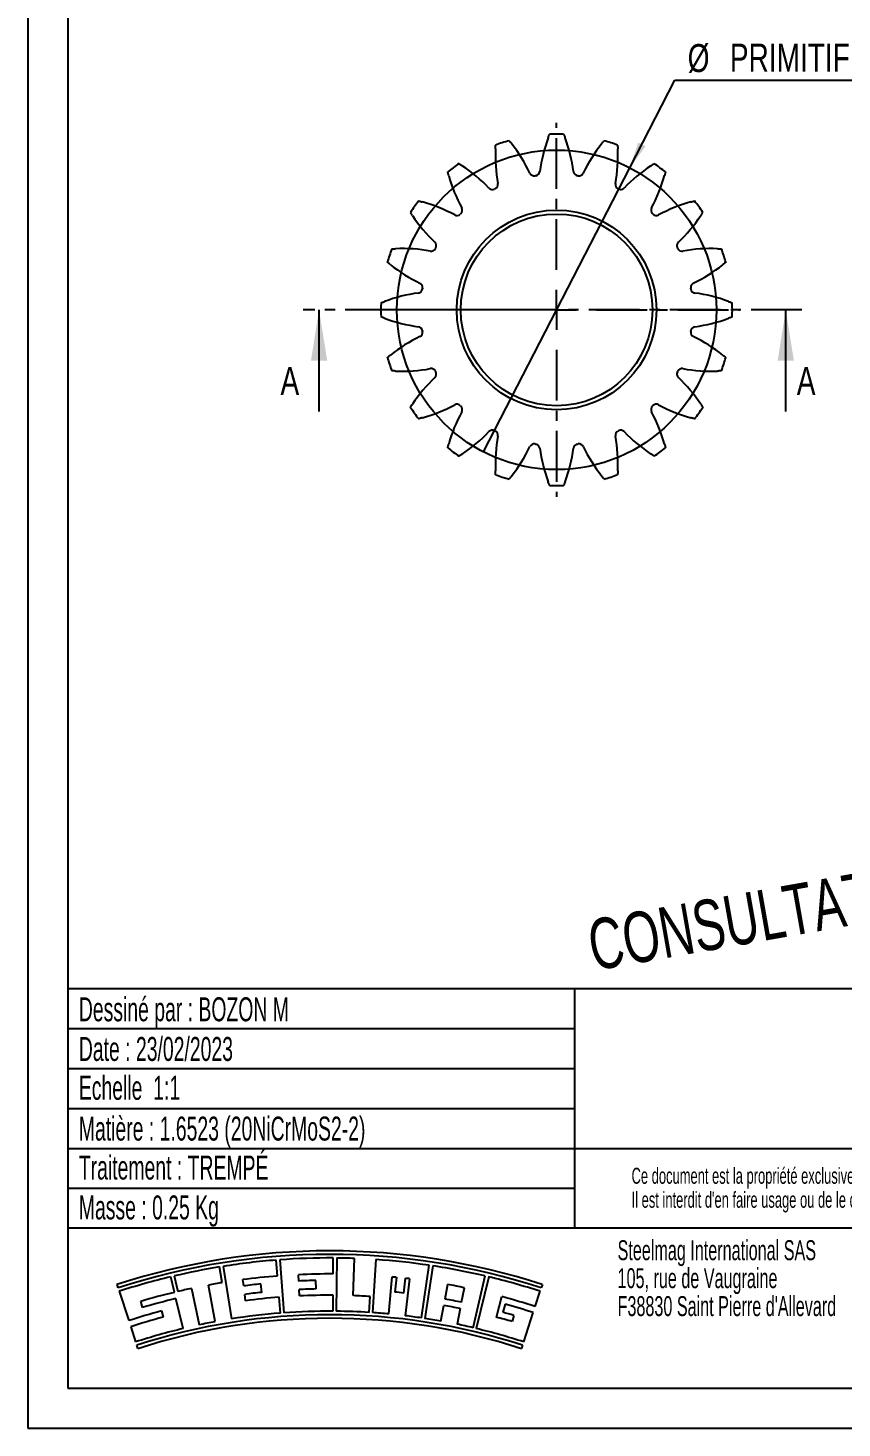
# Model space of a CAD drawing. Header units: millimetres. Extents: x 0 to 210, y 0 to 297.
# Drawn here: x 0 to 101.9, y 0.1 to 175.3 of the extents above; entities that cross this region are included whole.
import ezdxf

# ---------------------------------------------------------------- set-up
doc = ezdxf.new("R2010")
doc.units = ezdxf.units.MM
doc.linetypes.add('CENTER', pattern=[10.16, 6.35, -1.27, 1.27, -1.27])
for name, color, linetype in [('AXES', 3, 'CENTER'), ('COTES', 21, 'Continuous'), ('FIN', 5, 'Continuous'), ('TEXTE', 6, 'Continuous')]:
    doc.layers.add(name, color=color, linetype=linetype)
doc.layers.add('FORT', color=7, linetype='Continuous', lineweight=25)
doc.styles.add('SLDTEXTSTYLE0', font='TXT', dxfattribs={"width": 0.75})
doc.styles.add('SLDTEXTSTYLE1', font='TXT', dxfattribs={"width": 0.605})
doc.styles.add('SLDTEXTSTYLE4', font='TXT', dxfattribs={"width": 0.7})
doc.dimstyles.new('SLDDIMSTYLE0', dxfattribs={"dimtxt": 3.5, "dimasz": 3.302, "dimexe": 0, "dimexo": 0.0625, "dimgap": 0.875, "dimtad": 0, "dimtih": 1, "dimtoh": 1, "dimdec": 3, "dimrnd": 1e-09, "dimzin": 12, "dimdsep": 46, "dimtxsty": 'SLDTEXTSTYLE0', "dimblk1": 'NONE', "dimsah": 1, "dimcen": 0, "dimadec": 0, "dimazin": 3, "dimtfac": 1, "dimtdec": 3, "dimtmove": 0, "dimatfit": 3, "dimldrblk": 'NONE', "dimfxl": 1, "dimfrac": 2, "dimtolj": 1, "dimtzin": 12, "dimarcsym": 0})

# ---------------------------------------------------------------- blocks, each defined once
blk = doc.blocks.new('Bloc3')
for p, q in [((20.09, 9.1), (19.93, 11.09)), ((20.38, 11.13), (20.87, 4.48)), ((27.06, 9.35), (27.07, 11.35)), ((27.52, 11.35), (27.45, 4.69)), ((29.58, 6.64), (29.75, 11.3)), ((32.42, 11.16), (31.97, 4.51)), ((7.19, 7.05), (6.72, 9)), ((7.15, 9.1), (7.61, 7.16)), ((13.17, 8.26), (12.84, 10.23)), ((13.29, 10.3), (14.33, 3.72)), ((22.74, 8.46), (22.7, 9.26)), ((34.02, 4.34), (34.46, 8.99)), ((34.97, 8.94), (34.78, 7.08)), ((35.91, 6.96), (36.12, 8.81)), ((38.11, 3.85), (39.08, 10.44)), ((39.52, 10.37), (38.52, 3.79)), ((44.58, 2.62), (46.1, 9.1)), ((46.53, 9), (44.98, 2.52)), ((0.14, 7.6), (0, 8.03)), ((0.27, 7.18), (1.47, 3.51)), ((9.31, 7.54), (10.28, 2.97)), ((12.3, 3.38), (11.45, 7.96)), ((15.86, 7.85), (15.76, 8.64)), ((18.12, 7.04), (18, 8.1)), ((22.83, 6.6), (22.79, 7.4)), ((24.92, 7.47), (24.9, 8.54)), ((36.63, 8.75), (36.07, 4.12)), ((41.37, 8.04), (41.04, 6.2)), ((43.13, 5.8), (43.51, 7.63)), ((52.36, 5.28), (52.98, 7.18)), ((53.25, 8.03), (53.11, 7.6)), ((3.2, 5.16), (2.97, 5.93)), ((8.27, 2.52), (7.37, 6.28)), ((16.1, 6), (16, 6.79)), ((20.46, 4.45), (20.3, 6.44)), ((27.04, 4.69), (27.05, 6.69)), ((31.56, 4.54), (31.69, 6.53)), ((40.55, 3.45), (40.9, 5.42)), ((47.49, 3.94), (48.18, 6.52)), ((48.6, 5.58), (48.31, 4.55)), ((5.56, 4.72), (5.76, 3.94)), ((42.97, 5.02), (42.57, 3.06)), ((49.68, 4.16), (49.45, 3.39)), ((50.92, 0.84), (52.11, 4.52)), ((1.72, 2.75), (2.33, 0.84)), ((2.61, 0), (2.47, 0.42)), ((50.78, 0.42), (50.64, 0))]:
    blk.add_line(p, q)
for radius, start, end in [(86.16, 72, 108), (85.72, 72, 108), (85.27, 94.5, 99), (85.27, 89.7, 94.2), (85.27, 87.9, 89.4), (85.27, 81.6, 86.1), (85.27, 103.5, 108), (85.27, 99.3, 103.2), (83.27, 94.5, 97.5), (83.27, 89.7, 92.7), (83.27, 84.25, 84.6), (83.27, 83.1, 83.45), (85.27, 76.8, 81.3), (85.27, 72, 76.5), (83.27, 103.5, 106.5), (83.27, 102, 103.2), (83.27, 99.3, 100.5), (82.47, 96, 97.5), (81.41, 96, 97.5), (82.47, 91.2, 92.7), (81.41, 91.2, 92.7), (81.41, 83.45, 84.25), (83.27, 78.3, 79.8), (82.47, 103.5, 106.5), (80.61, 94.5, 97.5), (80.61, 89.7, 92.7), (80.61, 86.4, 87.9), (80.61, 78.3, 79.8), (81.41, 78.3, 79.8), (83.27, 72, 75), (82.47, 72, 74.55), (81.41, 105, 108), (80.61, 105, 108), (78.17, 72, 108), (77.72, 72, 108), (78.61, 94.5, 99), (78.61, 89.7, 94.2), (78.61, 86.4, 89.4), (78.61, 84.6, 86.1), (78.61, 81.6, 83.1), (78.61, 79.8, 81.3), (80.61, 73.55, 75), (81.41, 73.55, 74.55), (78.61, 103.5, 108), (78.61, 100.5, 102), (78.61, 76.8, 78.3), (78.61, 72, 76.5)]:
    blk.add_arc((26.62, -73.92), radius, start, end)
blk = doc.blocks.new('SW_NOTE_0')
at = {"layer": 'TEXTE', "color": 0, "char_height": 2, "attachment_point": 1, "style": 'SLDTEXTSTYLE1'}
for s, insert in [('Ce document est la propriété exclusive de Steelmag International SAS', (0, 2.58)), ("Il est interdit d'en faire usage ou de le communiquer sans autorisation expresse", (0, -0.42))]:
    blk.add_mtext(s, dxfattribs=dict(at, insert=insert))
blk = doc.blocks.new('SW_NOTE_0_1')
at = {"layer": 'TEXTE', "color": 0, "char_height": 2.5, "attachment_point": 1, "style": 'SLDTEXTSTYLE1'}
for s, insert in [('Steelmag International SAS', (0, 3.22)), ('105, rue de Vaugraine', (0, -0.28)), ("F38830 Saint Pierre d'Allevard", (0, -3.78))]:
    blk.add_mtext(s, dxfattribs=dict(at, insert=insert))
blk = doc.blocks.new('_D')
at = {"layer": 'COTES'}
for p, q in [((75.33, 157.8), (80.99, 168.78)), ((80.99, 168.78), (111.62, 168.78)), ((57, 122.25), (75.33, 157.8))]:
    blk.add_line(p, q, dxfattribs=at)
blk.add_solid([(75.33, 157.8), (77.3, 160.51), (76.39, 160.97)], dxfattribs=at)
at = {"layer": 'COTES', "char_height": 3.5, "attachment_point": 1, "style": 'SLDTEXTSTYLE0'}
for s, insert in [('%%c', (82.58, 173.3)), ('PRIMITIF', (87.86, 173.35)), ('40', (106.45, 173.35))]:
    blk.add_mtext(s, dxfattribs=dict(at, insert=insert))
blk = doc.blocks.new('_None')
blk = doc.blocks.new('SW_CENTERMARKSYMBOL_0')
at = {"layer": 'AXES', "color": 0}
for p, q in [((0, 5), (0, 23.4)), ((0, 0), (0, 2.5)), ((-5, 0), (-24.99, 0)), ((0, 0), (-2.5, 0)), ((0, 0), (0, -2.5)), ((0, 0), (2.5, 0)), ((5, 0), (22.92, 0)), ((0, -5), (0, -23.39))]:
    blk.add_line(p, q, dxfattribs=at)

msp = doc.modelspace()

# ---------------------------------------------------------------- linework, layer by layer
at = {"layer": 'AXES'}
msp.add_line((96.8585, 140.0262), (34.4298, 140.0262), dxfattribs=at)
at = {"layer": 'AXES', "linetype": 'Continuous'}
for p, q in [((36.4298, 127.3262), (36.4298, 140.0262)), ((94.8585, 127.3262), (94.8585, 140.0262))]:
    msp.add_line(p, q, dxfattribs=at)
at = {"layer": 'AXES'}
for points in [[(36.4298, 140.0262), (35.4138, 133.6762), (37.4458, 133.6762)], [(94.8585, 140.0262), (93.8425, 133.6762), (95.8745, 133.6762)]]:
    msp.add_solid(points, dxfattribs=at)
at = {"layer": 'FIN'}
for p, q in [((-0.0115, 297.0678), (-0.0115, 0.0678)), ((4.9885, 292.0678), (4.9885, 5.0678)), ((4.9885, 55.0678), (204.9885, 55.0678)), ((68.4154, 55.0678), (68.4154, 25.0678)), ((4.9885, 50.0678), (68.4154, 50.0678)), ((4.9885, 45.0678), (68.4154, 45.0678)), ((4.9885, 40.0678), (68.4154, 40.0678)), ((4.9885, 35.0678), (68.4154, 35.0678)), ((68.4154, 35.0678), (196.9885, 35.0678)), ((4.9885, 30.0678), (68.4154, 30.0678)), ((204.9885, 25.0678), (4.9885, 25.0678)), ((4.9885, 5.0678), (204.9885, 5.0678)), ((-0.0115, 0.0678), (209.9885, 0.0678))]:
    msp.add_line(p, q, dxfattribs=at)
msp.add_circle((66.1687, 140.0262), 20, dxfattribs=at)
at = {"layer": 'FORT'}
for radius in [12.5, 12]:
    msp.add_circle((66.1687, 140.0262), radius, dxfattribs=at)
for centre, radius, start, end in [((83.8721, 154.6197), 20, 159.694056, 172.195853), ((66.1687, 140.0262), 22, 87.703159, 92.296841), ((48.4652, 154.6197), 20, 7.804147, 20.305944), ((78.496, 159.3761), 20, 177.694056, 190.195853), ((66.1687, 140.0262), 22, 105.703159, 110.296841), ((44.822, 148.4348), 20, 25.804147, 38.305944), ((87.5153, 148.4348), 20, 141.694056, 154.195853), ((66.1687, 140.0262), 22, 69.703159, 74.296841), ((53.8414, 159.3761), 20, 349.804147, 2.305944), ((66.1687, 140.0262), 22, 123.703159, 128.296841), ((43.2684, 141.4268), 20, 43.804147, 56.305944), ((89.0689, 141.4268), 20, 123.694056, 136.195853), ((66.1687, 140.0262), 22, 51.703159, 56.296841), ((71.9131, 162.2384), 20, 195.694056, 208.195853), ((63.368, 157.4019), 0.6, 205.804147, 279.156307), ((66.1687, 140.0262), 17, 98.843693, 99.156307), ((63.4628, 157.417), 0.6, 278.843693, 352.195853), ((68.8745, 157.417), 0.6, 187.804147, 261.156307), ((66.1687, 140.0262), 17, 80.843693, 81.156307), ((68.9693, 157.4019), 0.6, 260.843693, 334.195853), ((60.4242, 162.2384), 20, 331.804147, 344.305944), ((58.1357, 155.6861), 0.6, 223.804147, 297.156307), ((66.1687, 140.0262), 17, 116.843693, 117.156307), ((58.2212, 155.7296), 0.6, 296.843693, 10.195853), ((74.1161, 155.7296), 0.6, 169.804147, 243.156307), ((66.1687, 140.0262), 17, 62.843693, 63.156307), ((74.2017, 155.6861), 0.6, 242.843693, 316.195853), ((66.1687, 140.0262), 22, 141.703159, 146.296841), ((43.9564, 134.2817), 20, 61.804147, 74.305944), ((53.7575, 152.5052), 0.6, 314.843693, 28.195853), ((78.5798, 152.5052), 0.6, 151.804147, 225.156307), ((88.3809, 134.2817), 20, 105.694056, 118.195853), ((66.1687, 140.0262), 22, 33.703159, 38.296841), ((64.768, 162.9264), 20, 213.694056, 226.195853), ((53.6896, 152.4373), 0.6, 241.804147, 315.156307), ((66.1687, 140.0262), 17, 134.843693, 135.156307), ((66.1687, 140.0262), 17, 44.843693, 45.156307), ((78.6477, 152.4373), 0.6, 224.843693, 298.195853), ((67.5693, 162.9264), 20, 313.804147, 326.305944), ((66.1687, 140.0262), 22, 159.703159, 164.296841), ((46.8187, 127.6989), 20, 79.804147, 92.305944), ((50.4652, 147.9736), 0.6, 259.804147, 333.156307), ((50.5088, 148.0592), 0.6, 332.843693, 46.195853), ((66.1687, 140.0262), 17, 152.843693, 153.156307), ((81.8286, 148.0592), 0.6, 133.804147, 207.156307), ((66.1687, 140.0262), 17, 26.843693, 27.156307), ((81.8722, 147.9736), 0.6, 206.843693, 280.195853), ((85.5186, 127.6989), 20, 87.694056, 100.195853), ((66.1687, 140.0262), 22, 15.703159, 20.296841), ((57.76, 161.3728), 20, 231.694056, 244.195853), ((74.5773, 161.3728), 20, 295.804147, 308.305944), ((51.5751, 122.3227), 20, 97.804147, 110.305944), ((48.7779, 142.732), 0.6, 277.804147, 351.156307), ((48.7929, 142.8268), 0.6, 350.843693, 64.195853), ((66.1687, 140.0262), 17, 170.843693, 171.156307), ((83.5444, 142.8268), 0.6, 115.804147, 189.156307), ((66.1687, 140.0262), 17, 8.843693, 9.156307), ((83.5595, 142.732), 0.6, 188.843693, 262.195853), ((80.7622, 122.3227), 20, 69.694056, 82.195853), ((66.1687, 140.0262), 22, 177.703159, 182.296841), ((66.1687, 140.0262), 22, 357.703159, 2.296841), ((51.5751, 157.7296), 20, 249.694056, 262.195853), ((80.7622, 157.7296), 20, 277.804147, 290.305944), ((48.7779, 137.3203), 0.6, 8.843693, 82.195853), ((48.7929, 137.2255), 0.6, 295.804147, 9.156307), ((66.1687, 140.0262), 17, 188.843693, 189.156307), ((83.5444, 137.2255), 0.6, 170.843693, 244.195853), ((66.1687, 140.0262), 17, 350.843693, 351.156307), ((83.5595, 137.3203), 0.6, 97.804147, 171.156307), ((57.76, 118.6795), 20, 115.804147, 128.305944), ((74.5773, 118.6795), 20, 51.694056, 64.195853), ((66.1687, 140.0262), 22, 195.703159, 200.296841), ((66.1687, 140.0262), 22, 339.703159, 344.296841), ((46.8187, 152.3534), 20, 267.694056, 280.195853), ((64.768, 117.1259), 20, 133.804147, 146.305944), ((50.4652, 132.0787), 0.6, 26.843693, 100.195853), ((50.5088, 131.9932), 0.6, 313.804147, 27.156307), ((66.1687, 140.0262), 17, 206.843693, 207.156307), ((81.8286, 131.9932), 0.6, 152.843693, 226.195853), ((66.1687, 140.0262), 17, 332.843693, 333.156307), ((81.8722, 132.0787), 0.6, 79.804147, 153.156307), ((67.5693, 117.1259), 20, 33.694056, 46.195853), ((85.5186, 152.3534), 20, 259.804147, 272.305944), ((43.9564, 145.7706), 20, 285.694056, 298.195853), ((53.6896, 127.615), 0.6, 44.843693, 118.195853), ((66.1687, 140.0262), 17, 224.843693, 225.156307), ((53.7575, 127.5471), 0.6, 331.804147, 45.156307), ((78.5798, 127.5471), 0.6, 134.843693, 208.195853), ((66.1687, 140.0262), 17, 314.843693, 315.156307), ((78.6477, 127.615), 0.6, 61.804147, 135.156307), ((88.3809, 145.7706), 20, 241.804147, 254.305944), ((66.1687, 140.0262), 22, 213.703159, 218.296841), ((71.9131, 117.8139), 20, 151.804147, 164.305944), ((60.4242, 117.8139), 20, 15.694056, 28.195853), ((66.1687, 140.0262), 22, 321.703159, 326.296841), ((43.2684, 138.6255), 20, 303.694056, 316.195853), ((58.1357, 124.3663), 0.6, 62.843693, 136.195853), ((66.1687, 140.0262), 17, 242.843693, 243.156307), ((58.2212, 124.3227), 0.6, 349.804147, 63.156307), ((74.1161, 124.3227), 0.6, 116.843693, 190.195853), ((66.1687, 140.0262), 17, 296.843693, 297.156307), ((74.2017, 124.3663), 0.6, 43.804147, 117.156307), ((89.0689, 138.6255), 20, 223.804147, 236.305944), ((66.1687, 140.0262), 22, 231.703159, 236.296841), ((78.496, 120.6762), 20, 169.804147, 182.305944), ((44.822, 131.6175), 20, 321.694056, 334.195853), ((63.368, 122.6504), 0.6, 80.843693, 154.195853), ((66.1687, 140.0262), 17, 260.843693, 261.156307), ((63.4628, 122.6353), 0.6, 7.804147, 81.156307), ((83.8721, 125.4326), 20, 187.804147, 200.305944), ((48.4652, 125.4326), 20, 339.694056, 352.195853), ((68.8745, 122.6353), 0.6, 98.843693, 172.195853), ((66.1687, 140.0262), 17, 278.843693, 279.156307), ((68.9693, 122.6504), 0.6, 25.804147, 99.156307), ((87.5153, 131.6175), 20, 205.804147, 218.305944), ((53.8414, 120.6762), 20, 357.694056, 10.195853), ((66.1687, 140.0262), 22, 303.703159, 308.296841), ((66.1687, 140.0262), 22, 249.703159, 254.296841), ((66.1687, 140.0262), 22, 285.703159, 290.296841), ((66.1687, 140.0262), 22, 267.703159, 272.296841)]:
    msp.add_arc(centre, radius, start, end, dxfattribs=at)
for points in [[(65.115, 161.5604), (65.1335, 161.6103), (65.1521, 161.66), (65.1701, 161.7075)], [(65.1701, 161.7075), (65.1922, 161.7659), (65.2132, 161.8202), (65.2312, 161.8666)], [(65.2312, 161.8666), (65.2474, 161.9083), (65.261, 161.9428), (65.2707, 161.9674)], [(65.2707, 161.9674), (65.276, 161.9808), (65.2801, 161.9911), (65.2828, 161.9981)], [(65.2828, 161.9981), (65.2847, 162.0027), (65.286, 162.0061), (65.287, 162.0085)], [(67.0503, 162.0085), (67.0529, 162.0021), (67.0566, 161.9927), (67.0615, 161.9804)], [(67.0615, 161.9804), (67.0691, 161.9612), (67.0803, 161.9327), (67.0942, 161.8972)], [(67.0942, 161.8972), (67.1094, 161.8584), (67.1274, 161.8118), (67.147, 161.7606)], [(67.147, 161.7606), (67.1682, 161.705), (67.191, 161.6446), (67.2138, 161.5832)], [(67.2138, 161.5832), (67.2167, 161.5756), (67.2195, 161.568), (67.2223, 161.5604)], [(58.5122, 160.1808), (58.5143, 160.234), (58.5166, 160.2871), (58.5191, 160.3377)], [(58.5191, 160.3377), (58.5221, 160.4001), (58.5252, 160.4583), (58.528, 160.5079)], [(58.528, 160.5079), (58.5305, 160.5526), (58.5328, 160.5896), (58.5344, 160.616)], [(58.5344, 160.616), (58.5353, 160.6304), (58.536, 160.6415), (58.5365, 160.649)], [(58.5365, 160.649), (58.5368, 160.6539), (58.5371, 160.6576), (58.5372, 160.6601)], [(60.2143, 161.205), (60.2187, 161.1997), (60.2251, 161.192), (60.2335, 161.1818)], [(60.2335, 161.1818), (60.2467, 161.1658), (60.2662, 161.1423), (60.2904, 161.1128)], [(60.2904, 161.1128), (60.3168, 161.0805), (60.3483, 161.0418), (60.3828, 160.9992)], [(60.3828, 160.9992), (60.4202, 160.9529), (60.4605, 160.9024), (60.5012, 160.8511)], [(60.5012, 160.8511), (60.5062, 160.8448), (60.5113, 160.8384), (60.5163, 160.832)], [(71.821, 160.832), (71.854, 160.8738), (71.8871, 160.9153), (71.9189, 160.9549)], [(71.9189, 160.9549), (71.958, 161.0036), (71.9947, 161.0488), (72.0261, 161.0873)], [(72.0261, 161.0873), (72.0544, 161.122), (72.078, 161.1506), (72.0949, 161.171)], [(72.0949, 161.171), (72.104, 161.1821), (72.1111, 161.1907), (72.1159, 161.1964)], [(72.1159, 161.1964), (72.1191, 161.2002), (72.1214, 161.2031), (72.123, 161.205)], [(73.8001, 160.6601), (73.8006, 160.6533), (73.8012, 160.6432), (73.802, 160.63)], [(73.802, 160.63), (73.8033, 160.6093), (73.8052, 160.5788), (73.8074, 160.5408)], [(73.8074, 160.5408), (73.8099, 160.4992), (73.8126, 160.4493), (73.8154, 160.3946)], [(73.8154, 160.3946), (73.8185, 160.3351), (73.8215, 160.2706), (73.8242, 160.2052)], [(73.8242, 160.2052), (73.8245, 160.1971), (73.8248, 160.1889), (73.8252, 160.1808)], [(53.9611, 158.3285), (53.9669, 158.3248), (53.9754, 158.3194), (53.9865, 158.3123)], [(53.9865, 158.3123), (54.004, 158.3012), (54.0298, 158.2848), (54.062, 158.2642)], [(54.062, 158.2642), (54.097, 158.2417), (54.139, 158.2147), (54.1849, 158.1848)], [(54.1849, 158.1848), (54.2348, 158.1523), (54.2888, 158.1168), (54.3433, 158.0805)], [(54.3433, 158.0805), (54.3501, 158.076), (54.3568, 158.0715), (54.3636, 158.067)], [(77.9738, 158.067), (78.018, 158.0965), (78.0623, 158.1258), (78.1048, 158.1536)], [(78.1048, 158.1536), (78.157, 158.1879), (78.2059, 158.2196), (78.2477, 158.2465)], [(78.2477, 158.2465), (78.2853, 158.2707), (78.3166, 158.2906), (78.3389, 158.3048)], [(78.3389, 158.3048), (78.3511, 158.3125), (78.3605, 158.3185), (78.3668, 158.3225)], [(78.3668, 158.3225), (78.371, 158.3251), (78.3741, 158.3271), (78.3762, 158.3285)], [(52.5372, 157.2812), (52.536, 157.2859), (52.5351, 157.2896), (52.5345, 157.292)], [(52.5455, 157.2492), (52.5419, 157.2631), (52.5391, 157.2739), (52.5372, 157.2812)], [(52.5727, 157.1444), (52.5614, 157.1877), (52.5521, 157.2235), (52.5455, 157.2492)], [(52.6169, 156.9798), (52.6004, 157.04), (52.5854, 157.0963), (52.5727, 157.1444)], [(52.6587, 156.8284), (52.6444, 156.8796), (52.6302, 156.9308), (52.6169, 156.9798)], [(79.6851, 156.8518), (79.683, 156.844), (79.6808, 156.8362), (79.6786, 156.8284)], [(79.7353, 157.0347), (79.7199, 156.9772), (79.7028, 156.9149), (79.6851, 156.8518)], [(79.7729, 157.1762), (79.7624, 157.1359), (79.7496, 157.0876), (79.7353, 157.0347)], [(79.7954, 157.2628), (79.7902, 157.2427), (79.7826, 157.2131), (79.7729, 157.1762)], [(79.8028, 157.292), (79.8011, 157.2853), (79.7987, 157.2756), (79.7954, 157.2628)], [(48.9028, 153.6603), (48.9095, 153.6586), (48.9192, 153.6561), (48.932, 153.6529)], [(48.932, 153.6529), (48.9521, 153.6477), (48.9817, 153.6401), (49.0186, 153.6304)], [(49.0186, 153.6304), (49.0589, 153.6199), (49.1072, 153.6071), (49.1601, 153.5928)], [(49.1601, 153.5928), (49.2176, 153.5773), (49.2799, 153.5603), (49.343, 153.5426)], [(49.343, 153.5426), (49.3508, 153.5405), (49.3586, 153.5383), (49.3664, 153.5361)], [(82.9709, 153.5361), (83.0221, 153.5505), (83.0733, 153.5646), (83.1223, 153.578)], [(83.1223, 153.578), (83.1825, 153.5944), (83.2388, 153.6094), (83.2869, 153.6221)], [(83.2869, 153.6221), (83.3302, 153.6335), (83.3661, 153.6428), (83.3917, 153.6494)], [(83.3917, 153.6494), (83.4057, 153.653), (83.4164, 153.6557), (83.4237, 153.6576)], [(83.4237, 153.6576), (83.4284, 153.6588), (83.4321, 153.6597), (83.4345, 153.6603)], [(47.8723, 152.2243), (47.8697, 152.2285), (47.8677, 152.2316), (47.8663, 152.2337)], [(47.89, 152.1964), (47.8823, 152.2086), (47.8763, 152.218), (47.8723, 152.2243)], [(47.9483, 152.1052), (47.9241, 152.1428), (47.9042, 152.1741), (47.89, 152.1964)], [(48.0412, 151.9623), (48.0069, 152.0145), (47.9752, 152.0634), (47.9483, 152.1052)], [(48.1278, 151.8313), (48.0983, 151.8755), (48.069, 151.9198), (48.0412, 151.9623)], [(84.223, 151.8515), (84.2185, 151.8448), (84.214, 151.838), (84.2095, 151.8313)], [(84.3273, 152.0099), (84.2948, 151.96), (84.2593, 151.906), (84.223, 151.8515)], [(84.4067, 152.1329), (84.3842, 152.0978), (84.3572, 152.0558), (84.3273, 152.0099)], [(84.4548, 152.2083), (84.4437, 152.1908), (84.4273, 152.165), (84.4067, 152.1329)], [(84.471, 152.2337), (84.4673, 152.2279), (84.4619, 152.2194), (84.4548, 152.2083)], [(45.5347, 147.6576), (45.5416, 147.658), (45.5516, 147.6587), (45.5648, 147.6595)], [(45.5648, 147.6595), (45.5855, 147.6608), (45.616, 147.6627), (45.6541, 147.6649)], [(45.6541, 147.6649), (45.6957, 147.6673), (45.7455, 147.6701), (45.8002, 147.6729)], [(45.8002, 147.6729), (45.8597, 147.6759), (45.9242, 147.679), (45.9897, 147.6817)], [(45.9897, 147.6817), (45.9978, 147.682), (46.0059, 147.6823), (46.014, 147.6827)], [(86.3233, 147.6827), (86.3765, 147.6805), (86.4296, 147.6782), (86.4803, 147.6757)], [(86.4803, 147.6757), (86.5426, 147.6727), (86.6008, 147.6696), (86.6505, 147.6668)], [(86.6505, 147.6668), (86.6951, 147.6643), (86.7321, 147.662), (86.7585, 147.6604)], [(86.7585, 147.6604), (86.7729, 147.6595), (86.784, 147.6588), (86.7915, 147.6583)], [(86.7915, 147.6583), (86.7964, 147.658), (86.8001, 147.6578), (86.8026, 147.6576)], [(44.9984, 145.9734), (44.9946, 145.9765), (44.9917, 145.9789), (44.9898, 145.9805)], [(45.0238, 145.9524), (45.0127, 145.9615), (45.0041, 145.9686), (44.9984, 145.9734)], [(45.1075, 145.8836), (45.0728, 145.9119), (45.0442, 145.9355), (45.0238, 145.9524)], [(45.2399, 145.7764), (45.1912, 145.8155), (45.146, 145.8522), (45.1075, 145.8836)], [(45.3628, 145.6785), (45.321, 145.7115), (45.2795, 145.7446), (45.2399, 145.7764)], [(86.9936, 145.6936), (86.9873, 145.6886), (86.9809, 145.6836), (86.9745, 145.6785)], [(87.1417, 145.812), (87.0954, 145.7746), (87.0449, 145.7343), (86.9936, 145.6936)], [(87.2553, 145.9044), (87.2231, 145.878), (87.1843, 145.8465), (87.1417, 145.812)], [(87.3243, 145.9613), (87.3084, 145.9481), (87.2848, 145.9286), (87.2553, 145.9044)], [(87.3476, 145.9805), (87.3423, 145.9761), (87.3345, 145.9697), (87.3243, 145.9613)], [(44.1863, 140.9078), (44.1927, 140.9104), (44.2021, 140.9141), (44.2144, 140.919)], [(44.2144, 140.919), (44.2336, 140.9266), (44.2621, 140.9378), (44.2976, 140.9517)], [(44.2976, 140.9517), (44.3364, 140.9669), (44.383, 140.9849), (44.4342, 141.0045)], [(44.4342, 141.0045), (44.4898, 141.0257), (44.5502, 141.0485), (44.6116, 141.0713)], [(44.6116, 141.0713), (44.6192, 141.0742), (44.6268, 141.077), (44.6344, 141.0798)], [(87.7029, 141.0798), (87.7528, 141.0613), (87.8025, 141.0427), (87.85, 141.0247)], [(87.85, 141.0247), (87.9084, 141.0026), (87.9628, 140.9816), (88.0091, 140.9636)], [(88.0091, 140.9636), (88.0508, 140.9474), (88.0853, 140.9338), (88.1099, 140.9241)], [(88.1099, 140.9241), (88.1233, 140.9188), (88.1336, 140.9147), (88.1406, 140.912)], [(88.1406, 140.912), (88.1452, 140.9101), (88.1487, 140.9088), (88.151, 140.9078)], [(44.1967, 139.1403), (44.1921, 139.1422), (44.1887, 139.1435), (44.1863, 139.1445)], [(44.2274, 139.1282), (44.214, 139.1335), (44.2037, 139.1376), (44.1967, 139.1403)], [(44.3282, 139.0887), (44.2865, 139.1049), (44.252, 139.1185), (44.2274, 139.1282)], [(44.4873, 139.0276), (44.4289, 139.0497), (44.3746, 139.0707), (44.3282, 139.0887)], [(44.6344, 138.9725), (44.5845, 138.991), (44.5348, 139.0096), (44.4873, 139.0276)], [(87.7257, 138.981), (87.7181, 138.9782), (87.7105, 138.9753), (87.7029, 138.9725)], [(87.9032, 139.0478), (87.8475, 139.0266), (87.7871, 139.0038), (87.7257, 138.981)], [(88.0397, 139.1006), (88.0009, 139.0855), (87.9543, 139.0674), (87.9032, 139.0478)], [(88.123, 139.1333), (88.1037, 139.1257), (88.0752, 139.1145), (88.0397, 139.1006)], [(88.151, 139.1445), (88.1446, 139.1419), (88.1352, 139.1382), (88.123, 139.1333)], [(44.9898, 134.0718), (44.9951, 134.0762), (45.0028, 134.0826), (45.013, 134.091)], [(45.013, 134.091), (45.029, 134.1042), (45.0525, 134.1237), (45.082, 134.1479)], [(45.082, 134.1479), (45.1143, 134.1743), (45.153, 134.2058), (45.1956, 134.2403)], [(45.1956, 134.2403), (45.2419, 134.2777), (45.2924, 134.318), (45.3437, 134.3587)], [(45.3437, 134.3587), (45.3501, 134.3637), (45.3564, 134.3687), (45.3628, 134.3738)], [(86.9745, 134.3738), (87.0163, 134.3408), (87.0578, 134.3077), (87.0974, 134.2759)], [(87.0974, 134.2759), (87.1461, 134.2368), (87.1913, 134.2001), (87.2298, 134.1687)], [(87.2298, 134.1687), (87.2645, 134.1404), (87.2931, 134.1168), (87.3135, 134.1)], [(87.3135, 134.1), (87.3246, 134.0908), (87.3332, 134.0837), (87.3389, 134.0789)], [(87.3389, 134.0789), (87.3428, 134.0758), (87.3456, 134.0734), (87.3476, 134.0718)], [(45.5458, 132.394), (45.5409, 132.3943), (45.5372, 132.3945), (45.5347, 132.3947)], [(45.5788, 132.3919), (45.5644, 132.3928), (45.5533, 132.3935), (45.5458, 132.394)], [(45.6869, 132.3855), (45.6422, 132.388), (45.6052, 132.3903), (45.5788, 132.3919)], [(45.8571, 132.3766), (45.7947, 132.3796), (45.7365, 132.3827), (45.6869, 132.3855)], [(46.014, 132.3696), (45.9608, 132.3718), (45.9078, 132.3741), (45.8571, 132.3766)], [(86.3477, 132.3706), (86.3396, 132.3703), (86.3315, 132.37), (86.3233, 132.3696)], [(86.5371, 132.3794), (86.4776, 132.3764), (86.4131, 132.3734), (86.3477, 132.3706)], [(86.6833, 132.3874), (86.6417, 132.385), (86.5918, 132.3822), (86.5371, 132.3794)], [(86.7725, 132.3928), (86.7519, 132.3915), (86.7213, 132.3896), (86.6833, 132.3874)], [(86.8026, 132.3947), (86.7958, 132.3943), (86.7857, 132.3936), (86.7725, 132.3928)], [(47.9306, 127.9194), (47.9531, 127.9545), (47.9801, 127.9965), (48.0101, 128.0424)], [(48.0101, 128.0424), (48.0426, 128.0923), (48.078, 128.1463), (48.1143, 128.2008)], [(48.1143, 128.2008), (48.1188, 128.2075), (48.1233, 128.2143), (48.1278, 128.2211)], [(84.2095, 128.2211), (84.2391, 128.1768), (84.2683, 128.1325), (84.2962, 128.09)], [(84.2962, 128.09), (84.3304, 128.0378), (84.3621, 127.9889), (84.389, 127.9471)], [(84.389, 127.9471), (84.4132, 127.9095), (84.4331, 127.8782), (84.4473, 127.8559)], [(47.8663, 127.8186), (47.87, 127.8244), (47.8754, 127.8329), (47.8825, 127.844)], [(47.8825, 127.844), (47.8936, 127.8615), (47.91, 127.8873), (47.9306, 127.9194)], [(48.9137, 126.3947), (48.9089, 126.3935), (48.9053, 126.3926), (48.9028, 126.392)], [(48.9456, 126.4029), (48.9317, 126.3993), (48.9209, 126.3966), (48.9137, 126.3947)], [(49.0504, 126.4302), (49.0072, 126.4188), (48.9713, 126.4095), (48.9456, 126.4029)], [(49.215, 126.4743), (49.1548, 126.4579), (49.0985, 126.4429), (49.0504, 126.4302)], [(49.3664, 126.5162), (49.3152, 126.5018), (49.264, 126.4877), (49.215, 126.4743)], [(82.9944, 126.5097), (82.9865, 126.5119), (82.9787, 126.514), (82.9709, 126.5162)], [(83.1772, 126.4595), (83.1197, 126.475), (83.0574, 126.492), (82.9944, 126.5097)], [(83.3187, 126.4219), (83.2784, 126.4324), (83.2301, 126.4452), (83.1772, 126.4595)], [(83.4053, 126.3994), (83.3852, 126.4046), (83.3556, 126.4122), (83.3187, 126.4219)], [(83.4345, 126.392), (83.4278, 126.3937), (83.4181, 126.3962), (83.4053, 126.3994)], [(84.4473, 127.8559), (84.455, 127.8437), (84.461, 127.8343), (84.465, 127.828)], [(84.465, 127.828), (84.4676, 127.8238), (84.4696, 127.8207), (84.471, 127.8186)], [(52.5345, 122.7603), (52.5362, 122.767), (52.5387, 122.7767), (52.542, 122.7895)], [(52.542, 122.7895), (52.5471, 122.8096), (52.5547, 122.8392), (52.5644, 122.8761)], [(52.5644, 122.8761), (52.5749, 122.9164), (52.5877, 122.9647), (52.602, 123.0176)], [(52.602, 123.0176), (52.6175, 123.0751), (52.6345, 123.1374), (52.6522, 123.2005)], [(52.6522, 123.2005), (52.6544, 123.2083), (52.6566, 123.2161), (52.6587, 123.2239)], [(79.6786, 123.2239), (79.693, 123.1727), (79.7071, 123.1215), (79.7205, 123.0725)], [(79.7205, 123.0725), (79.7369, 123.0123), (79.7519, 122.956), (79.7646, 122.9079)], [(79.7646, 122.9079), (79.776, 122.8647), (79.7853, 122.8288), (79.7919, 122.8031)], [(79.7919, 122.8031), (79.7955, 122.7892), (79.7982, 122.7784), (79.8001, 122.7712)], [(79.8001, 122.7712), (79.8013, 122.7664), (79.8022, 122.7628), (79.8028, 122.7603)], [(53.9705, 121.7298), (53.9663, 121.7272), (53.9632, 121.7252), (53.9611, 121.7238)], [(53.9984, 121.7475), (53.9862, 121.7398), (53.9768, 121.7338), (53.9705, 121.7298)], [(54.0896, 121.8058), (54.052, 121.7816), (54.0207, 121.7617), (53.9984, 121.7475)], [(54.2325, 121.8987), (54.1803, 121.8644), (54.1314, 121.8327), (54.0896, 121.8058)], [(54.3636, 121.9853), (54.3193, 121.9558), (54.275, 121.9265), (54.2325, 121.8987)], [(77.994, 121.9718), (77.9873, 121.9763), (77.9805, 121.9808), (77.9738, 121.9853)], [(78.1524, 121.8675), (78.1025, 121.9), (78.0485, 121.9355), (77.994, 121.9718)], [(78.2754, 121.7881), (78.2403, 121.8106), (78.1983, 121.8376), (78.1524, 121.8675)], [(78.3508, 121.74), (78.3333, 121.7511), (78.3075, 121.7675), (78.2754, 121.7881)], [(78.3762, 121.7238), (78.3704, 121.7275), (78.3619, 121.7329), (78.3508, 121.74)], [(58.5131, 119.8471), (58.5128, 119.8553), (58.5125, 119.8634), (58.5122, 119.8715)], [(58.5219, 119.6577), (58.5189, 119.7172), (58.5159, 119.7817), (58.5131, 119.8471)], [(58.5299, 119.5115), (58.5275, 119.5531), (58.5247, 119.603), (58.5219, 119.6577)], [(58.5353, 119.4223), (58.534, 119.443), (58.5321, 119.4735), (58.5299, 119.5115)], [(58.5372, 119.3922), (58.5368, 119.399), (58.5361, 119.4091), (58.5353, 119.4223)], [(60.5163, 119.2203), (60.4833, 119.1785), (60.4502, 119.137), (60.4184, 119.0974)], [(71.8361, 119.2012), (71.8311, 119.2076), (71.8261, 119.2139), (71.821, 119.2203)], [(71.9546, 119.0531), (71.9171, 119.0994), (71.8768, 119.1499), (71.8361, 119.2012)], [(73.8008, 119.4033), (73.8005, 119.3984), (73.8003, 119.3947), (73.8001, 119.3922)], [(73.8029, 119.4363), (73.802, 119.4219), (73.8013, 119.4108), (73.8008, 119.4033)], [(73.8093, 119.5444), (73.8068, 119.4997), (73.8045, 119.4627), (73.8029, 119.4363)], [(73.8182, 119.7146), (73.8152, 119.6522), (73.8121, 119.594), (73.8093, 119.5444)], [(73.8252, 119.8715), (73.823, 119.8183), (73.8207, 119.7653), (73.8182, 119.7146)], [(60.2214, 118.8559), (60.2183, 118.8521), (60.2159, 118.8492), (60.2143, 118.8473)], [(60.2425, 118.8813), (60.2333, 118.8702), (60.2262, 118.8616), (60.2214, 118.8559)], [(60.3112, 118.965), (60.2829, 118.9303), (60.2593, 118.9017), (60.2425, 118.8813)], [(60.4184, 119.0974), (60.3793, 119.0487), (60.3426, 119.0035), (60.3112, 118.965)], [(65.1235, 118.4691), (65.1207, 118.4767), (65.1178, 118.4843), (65.115, 118.4919)], [(65.1903, 118.2917), (65.1691, 118.3473), (65.1463, 118.4077), (65.1235, 118.4691)], [(65.2431, 118.1551), (65.228, 118.1939), (65.2099, 118.2405), (65.1903, 118.2917)], [(65.2759, 118.0719), (65.2682, 118.0911), (65.257, 118.1196), (65.2431, 118.1551)], [(65.287, 118.0438), (65.2844, 118.0502), (65.2807, 118.0596), (65.2759, 118.0719)], [(67.0545, 118.0542), (67.0527, 118.0496), (67.0513, 118.0462), (67.0503, 118.0438)], [(67.0666, 118.0849), (67.0613, 118.0715), (67.0572, 118.0612), (67.0545, 118.0542)], [(67.1061, 118.1857), (67.0899, 118.144), (67.0764, 118.1095), (67.0666, 118.0849)], [(67.1672, 118.3448), (67.1451, 118.2864), (67.1241, 118.2321), (67.1061, 118.1857)], [(67.2223, 118.4919), (67.2038, 118.442), (67.1852, 118.3923), (67.1672, 118.3448)], [(72.047, 118.9395), (72.0205, 118.9718), (71.989, 119.0105), (71.9546, 119.0531)], [(72.1038, 118.8705), (72.0906, 118.8865), (72.0711, 118.91), (72.047, 118.9395)], [(72.123, 118.8473), (72.1186, 118.8526), (72.1122, 118.8603), (72.1038, 118.8705)]]:
    msp.add_open_spline(points, degree=3, dxfattribs=at)

# ---------------------------------------------------------------- block references
msp.add_blockref('Bloc3', (11.1361, 10))
at = {"layer": 'AXES'}
msp.add_blockref('SW_CENTERMARKSYMBOL_0', (66.1687, 140.0262), dxfattribs=at)
at = {"layer": 'TEXTE'}
for name, p in [('SW_NOTE_0', (75.5552, 30.0573)), ('SW_NOTE_0_1', (73.801, 20.3539))]:
    msp.add_blockref(name, p, dxfattribs=at)

# ---------------------------------------------------------------- texts
at = {"layer": 'AXES', "char_height": 3.5, "attachment_point": 1, "style": 'SLDTEXTSTYLE0'}
for insert in [(31.6004, 132.8836), (96.2383, 132.8836)]:
    msp.add_mtext('A', dxfattribs=dict(at, insert=insert))
at = {"layer": 'TEXTE', "insert": (69.699, 63.5371), "char_height": 6.35, "attachment_point": 1, "rotation": 10, "style": 'SLDTEXTSTYLE4'}
msp.add_mtext('CONSULTATION', dxfattribs=at)
at = {"layer": 'TEXTE', "char_height": 3, "attachment_point": 1, "style": 'SLDTEXTSTYLE1'}
for s, insert in [('Dessiné par : BOZON M', (6.3539, 53.9801)), ('Date : 23/02/2023', (6.3539, 49.0152)), ('Echelle  1:1', (6.3539, 44.1518)), ('Matière : 1.6523 (20NiCrMoS2-2)', (6.3539, 39.0471)), ('Traitement : TREMPÉ', (6.3539, 34.1669)), ('Masse : 0.25 Kg', (6.3539, 29.1744))]:
    msp.add_mtext(s, dxfattribs=dict(at, insert=insert))

# ---------------------------------------------------------------- dimensions: what is measured, and where the dimension line sits
at = {"layer": 'COTES'}
dim = msp.add_diameter_dim_2p(p1=(57.0045, 122.2493), p2=(75.3329, 157.803), text='%%cPRIMITIF <>', dimstyle='SLDDIMSTYLE0', dxfattribs=at)
dim.commit()
dim.dimension.update_dxf_attribs({"geometry": '_D', "text_midpoint": (97.1013, 171.5895), "dimtype": 163})

doc.saveas('drawing.dxf')
